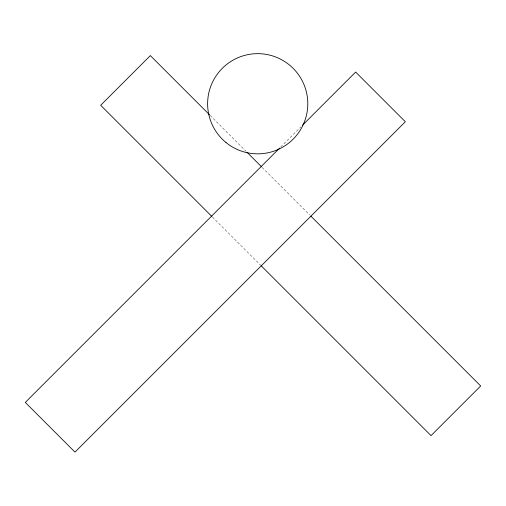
<?xml version="1.0" encoding="UTF-8"?>
<svg xmlns="http://www.w3.org/2000/svg" width="506" height="506" viewBox="0 0 506 506"><rect width="100%" height="100%" fill="white"/><g stroke="black" fill="none" stroke-linecap="round" stroke-linejoin="round"><path stroke-width="0.38" stroke-dasharray="2.53 1.9" d="M280.754 146.968L300.874 126.842M210.154 115.412L245.929 151.186M262.14 167.391L309.653 214.905M212.463 217.074L260.533 265.144"/><path stroke-width="0.76" d="M279.635 148.087L25.3 402.422L74.977 452.098L405.331 121.744L355.655 72.067L302.55 125.165M209.598 114.849L150.345 55.597L100.669 105.273L211.906 216.511M247.048 152.3L261.583 166.835M310.773 216.024L480.7 385.952L431.023 435.628L261.096 265.701M225.986 142.515A50.094 50.094 0 0 0 307.142 111.826A50.094 50.094 0 0 0 239.989 56.893A50.094 50.094 0 0 0 225.986 142.515"/></g></svg>
